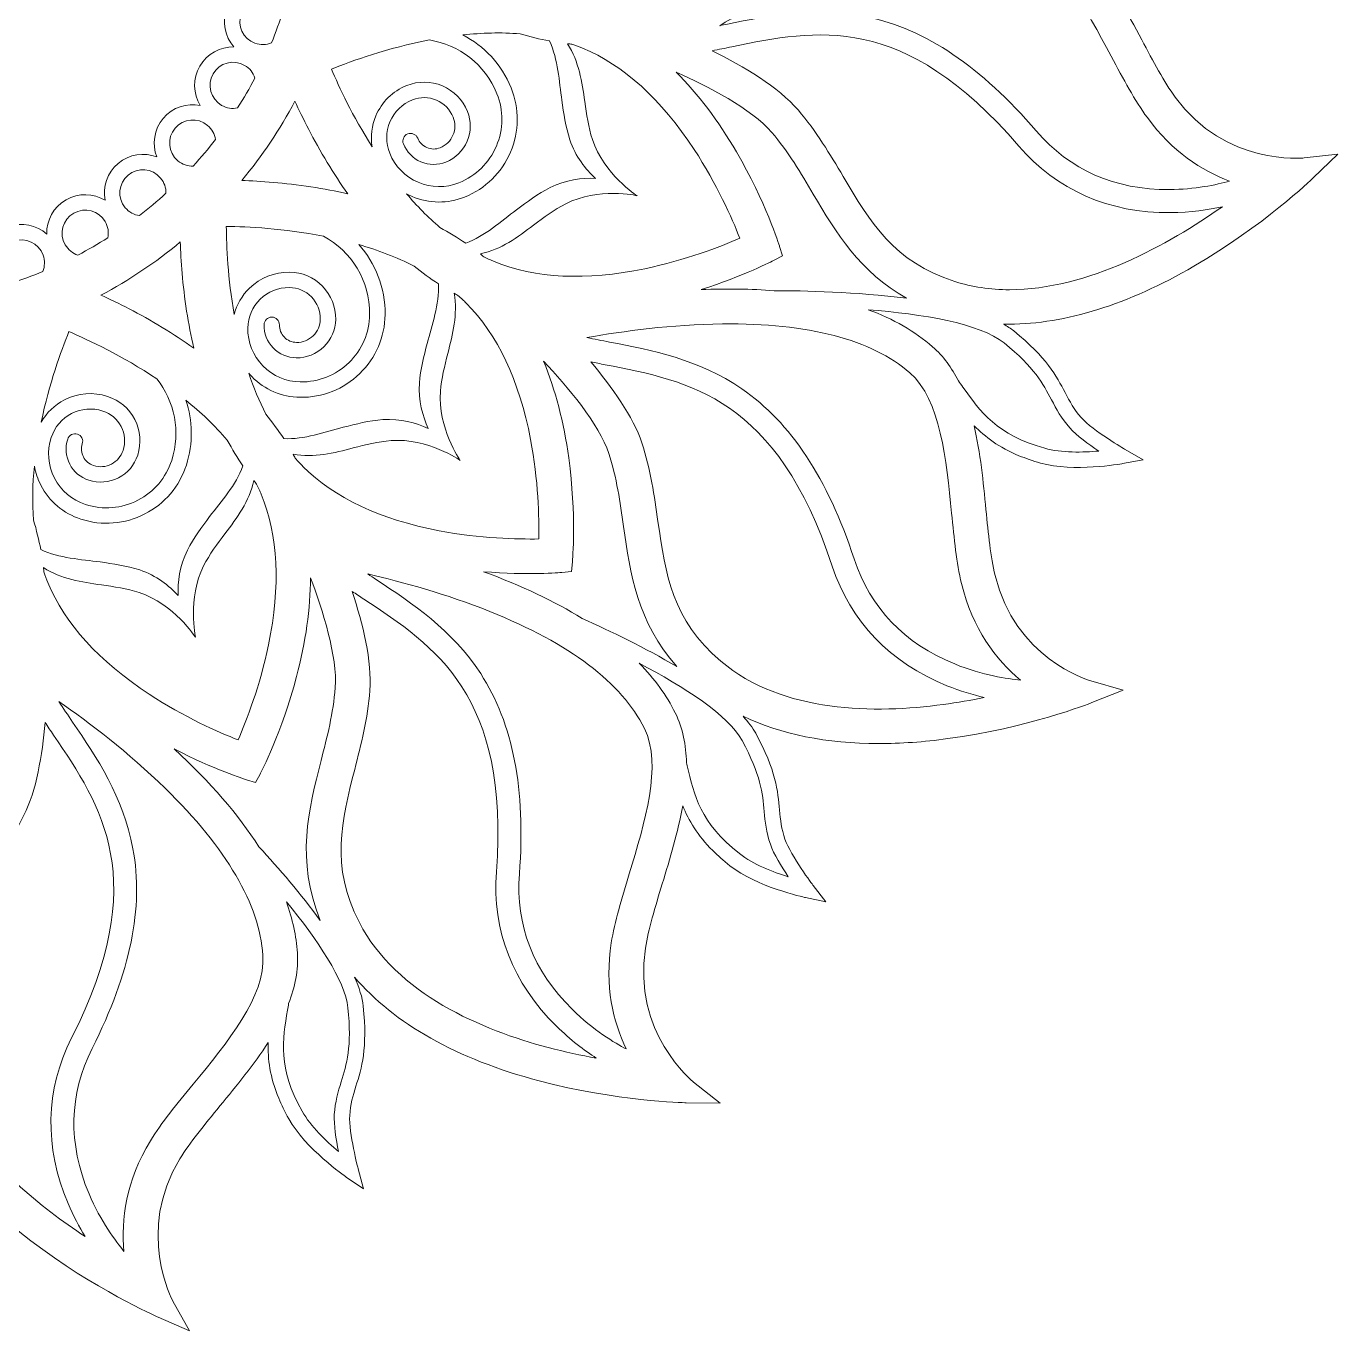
# Model space of a CAD drawing. Header units: millimetres. Extents: x 33 to 1311, y -849 to -20.
# Drawn here: x 678.4 to 848.7, y -401.5 to -231.1 of the extents above; entities that cross this region are included whole.
import ezdxf

# ---------------------------------------------------------------- set-up
doc = ezdxf.new("R2010")
doc.units = ezdxf.units.MM
doc.header["$MEASUREMENT"] = 0
doc.layers.add('Layer 3', color=7, linetype='Continuous')

msp = doc.modelspace()

# ---------------------------------------------------------------- linework, layer by layer
at = {"layer": 'Layer 3', "lineweight": 0}
for points, knots in [([(844.34, -248.26), (844.23, -248.27), (834.12, -249.32), (827.61, -240.36), (826.17, -238.38), (824.76, -235.73), (823.26, -232.92), (821.44, -229.5), (819.49, -225.86), (817.18, -222.79), (819.14, -223.68), (821.43, -224.31), (824.44, -224.31), (825.35, -224.31), (826.33, -224.26), (827.39, -224.13), (831.85, -223.59), (837.04, -220.26), (837.26, -220.12), (837.26, -220.12), (839.52, -218.65), (839.52, -218.65), (839.52, -218.65), (836.85, -218.29), (836.85, -218.29), (836.8, -218.28), (832.07, -217.63), (830.02, -216.64), (828.72, -216.02), (827.85, -215.29), (826.84, -214.45), (824.97, -212.9), (822.86, -211.15), (817.6, -209.6), (817.4, -209.54), (817.19, -209.49), (816.97, -209.44), (823.65, -206.64), (830.16, -201.2), (836.13, -193.37), (842.43, -185.09), (845.9, -177.16), (846.05, -176.83), (846.05, -176.83), (847.81, -172.77), (847.81, -172.77), (847.81, -172.77), (843.95, -174.92), (843.95, -174.92), (843.86, -174.97), (834.92, -179.8), (825.47, -174.02), (823.39, -172.74), (821.06, -170.83), (818.6, -168.81), (815.32, -166.12), (811.81, -163.23), (808.15, -161.24), (810.53, -161.42), (813.14, -161.22), (816.29, -159.91), (817.13, -159.56), (818.02, -159.13), (818.95, -158.61), (822.86, -156.41), (826.38, -151.35), (826.53, -151.13), (826.53, -151.13), (828.06, -148.91), (828.06, -148.91), (828.06, -148.91), (825.45, -149.6), (825.45, -149.6), (825.4, -149.61), (820.78, -150.82), (818.51, -150.69), (817.07, -150.61), (815.99, -150.28), (814.73, -149.89), (812.42, -149.17), (809.81, -148.36), (804.39, -148.93), (809.2, -143.81), (812.93, -136.51), (815.35, -127.34), (818.01, -117.28), (818.19, -108.63), (818.19, -108.26), (818.19, -108.26), (818.27, -103.85), (818.27, -103.85), (818.27, -103.85), (815.52, -107.31), (815.52, -107.31), (815.45, -107.39), (809.04, -115.27), (798.1, -113.55), (795.69, -113.17), (792.81, -112.29), (789.76, -111.36), (785.25, -109.99), (780.38, -108.51), (775.82, -108.25), (778.5, -107.52), (781.25, -106.4), (784.11, -103.53), (784.76, -102.89), (785.41, -102.15), (786.07, -101.31), (788.84, -97.78), (790.16, -91.76), (790.21, -91.5), (790.21, -91.5), (790.78, -88.86), (790.78, -88.86), (790.78, -88.86), (788.63, -90.5), (788.63, -90.5), (788.59, -90.53), (784.78, -93.42), (782.63, -94.17), (781.28, -94.64), (780.15, -94.75), (778.84, -94.87), (776.49, -95.08), (773.84, -95.33), (769.28, -97.75), (771.56, -91.29), (772.12, -83.36), (770.9, -74.3), (769.5, -63.98), (766.35, -55.92), (766.22, -55.58), (766.22, -55.58), (764.61, -51.51), (764.61, -51.51), (764.61, -51.51), (763.38, -55.72), (763.38, -55.72), (763.26, -56.12), (760.39, -65.57), (749.68, -68.15), (747.31, -68.72), (744.31, -69.01), (741.14, -69.32), (735.83, -69.84), (730.03, -70.41), (725.41, -72.44), (728.14, -70.48), (730.9, -68.38), (732.81, -63.76), (733.16, -62.91), (733.48, -61.99), (733.77, -60.96), (734.98, -56.64), (733.89, -50.57), (733.84, -50.31), (733.84, -50.31), (733.35, -47.66), (733.35, -47.66), (733.35, -47.66), (731.99, -49.99), (731.99, -49.99), (731.97, -50.03), (729.56, -54.16), (727.86, -55.67), (726.79, -56.63), (725.78, -57.16), (724.62, -57.77), (722.55, -58.86), (720.22, -60.09), (716.97, -64.01), (716.49, -57.32), (714, -49.98), (709.52, -42.3), (704.29, -33.3), (698.29, -27.06), (698.04, -26.8), (698.04, -26.8), (694.99, -23.66), (694.99, -23.66), (694.99, -23.66), (695.47, -28.01), (695.47, -28.01), (695.52, -28.43), (696.48, -38.26), (687.57, -44.74), (685.59, -46.18), (682.94, -47.59), (680.13, -49.09), (674.71, -51.98), (668.72, -55.18), (665.33, -59.7), (665.68, -59.09), (666.06, -58.48), (666.45, -57.86), (668.29, -54.9), (670.2, -51.86), (670.2, -46.64), (670.2, -45.73), (670.14, -44.75), (670.01, -43.69), (669.47, -39.23), (666.14, -34.04), (666, -33.83), (666, -33.83), (664.53, -31.56), (664.53, -31.56), (664.53, -31.56), (664.17, -34.24), (664.17, -34.24), (664.16, -34.28), (663.51, -39.02), (662.53, -41.07), (661.9, -42.36), (661.18, -43.24), (660.33, -44.25), (658.82, -46.06), (657.12, -48.12), (655.6, -53.1), (652.58, -47.22), (647.52, -41.51), (640.58, -36.22), (632.3, -29.92), (624.37, -26.45), (624.04, -26.3), (624.04, -26.3), (619.98, -24.54), (619.98, -24.54), (619.98, -24.54), (622.13, -28.4), (622.13, -28.4), (622.18, -28.49), (627.01, -37.43), (621.23, -46.88), (619.95, -48.96), (618.04, -51.29), (616.02, -53.75), (611.79, -58.9), (607.08, -64.63), (606.11, -70.61), (606.19, -69.24), (606.4, -67.95), (606.62, -66.59), (607.2, -63.15), (607.79, -59.61), (605.8, -54.79), (605.45, -53.95), (605.02, -53.07), (604.49, -52.14), (602.29, -48.22), (597.23, -44.71), (597.01, -44.56), (597.01, -44.56), (594.79, -43.03), (594.79, -43.03), (594.79, -43.03), (595.48, -45.64), (595.48, -45.64), (595.49, -45.68), (596.7, -50.3), (596.58, -52.58), (596.49, -54.01), (596.16, -55.1), (595.77, -56.35), (595.05, -58.67), (594.23, -61.29), (594.82, -66.74), (594.82, -66.76), (594.82, -66.77), (594.82, -66.79), (589.79, -62.54), (582.96, -59.22), (574.55, -57), (564.49, -54.34), (555.84, -54.16), (555.47, -54.16), (555.47, -54.16), (551.06, -54.09), (551.06, -54.09), (551.06, -54.09), (554.52, -56.83), (554.52, -56.83), (554.6, -56.9), (562.48, -63.31), (560.76, -74.25), (560.38, -76.66), (559.5, -79.54), (558.57, -82.59), (556.69, -88.79), (554.59, -95.67), (555.77, -101.47), (555.31, -100.17), (555.01, -98.89), (554.7, -97.55), (553.91, -94.15), (553.1, -90.66), (549.42, -86.97), (548.77, -86.32), (548.03, -85.67), (547.2, -85.01), (543.66, -82.24), (537.64, -80.93), (537.39, -80.87), (537.39, -80.87), (534.74, -80.31), (534.74, -80.31), (534.74, -80.31), (536.38, -82.46), (536.38, -82.46), (536.41, -82.49), (539.3, -86.3), (540.05, -88.45), (540.52, -89.81), (540.63, -90.94), (540.75, -92.25), (540.97, -94.66), (541.22, -97.39), (543.85, -102.21), (543.96, -102.41), (544.08, -102.62), (544.22, -102.82), (537.9, -100.75), (530.23, -100.27), (521.51, -101.45), (511.19, -102.85), (503.13, -106), (502.79, -106.13), (502.79, -106.13), (498.72, -107.74), (498.72, -107.74), (498.72, -107.74), (502.93, -108.97), (502.93, -108.97), (503.33, -109.09), (512.78, -111.96), (515.36, -122.67), (515.93, -125.04), (516.22, -128.04), (516.53, -131.21), (517.11, -137.13), (517.75, -143.66), (520.41, -148.48), (519.76, -147.69), (519.18, -146.87), (518.57, -146.03), (516.54, -143.19), (514.46, -140.27), (509.64, -138.27), (508.8, -137.92), (507.87, -137.6), (506.84, -137.31), (502.52, -136.1), (496.45, -137.19), (496.19, -137.24), (496.19, -137.24), (493.54, -137.73), (493.54, -137.73), (493.54, -137.73), (495.87, -139.09), (495.87, -139.09), (495.91, -139.11), (500.04, -141.53), (501.55, -143.22), (502.51, -144.29), (503.04, -145.3), (503.65, -146.46), (504.78, -148.61), (506.06, -151.04), (510.33, -154.48), (510.71, -154.79), (511.15, -155.08), (511.63, -155.36), (504.84, -155.75), (497.35, -158.26), (489.51, -162.83), (480.51, -168.06), (474.27, -174.06), (474.01, -174.31), (474.01, -174.31), (470.87, -177.36), (470.87, -177.36), (470.87, -177.36), (475.22, -176.88), (475.22, -176.88), (475.64, -176.83), (485.47, -175.87), (491.95, -184.78), (493.39, -186.76), (494.8, -189.41), (496.3, -192.22), (498.79, -196.89), (501.51, -201.99), (505.11, -205.48), (504.66, -205.21), (504.2, -204.92), (503.75, -204.64), (500.79, -202.79), (497.74, -200.89), (492.53, -200.89), (491.61, -200.89), (490.63, -200.95), (489.57, -201.07), (485.11, -201.61), (479.93, -204.94), (479.71, -205.08), (479.71, -205.08), (477.44, -206.55), (477.44, -206.55), (477.44, -206.55), (480.12, -206.91), (480.12, -206.91), (480.16, -206.92), (484.9, -207.57), (486.95, -208.56), (488.25, -209.18), (489.12, -209.91), (490.13, -210.75), (491.99, -212.3), (494.1, -214.05), (499.36, -215.6), (500.11, -215.82), (500.96, -215.95), (501.89, -216), (495.46, -218.88), (489.2, -224.21), (483.43, -231.77), (477.13, -240.05), (473.66, -247.98), (473.51, -248.31), (473.51, -248.31), (471.75, -252.37), (471.75, -252.37), (471.75, -252.37), (475.62, -250.22), (475.62, -250.22), (475.7, -250.17), (484.64, -245.34), (494.09, -251.12), (496.18, -252.4), (498.5, -254.31), (500.96, -256.33), (504.55, -259.29), (508.44, -262.48), (512.49, -264.46), (512.48, -264.46), (512.48, -264.46), (512.48, -264.46), (509.03, -263.88), (505.49, -263.29), (500.68, -265.29), (499.83, -265.64), (498.95, -266.07), (498.02, -266.59), (494.1, -268.79), (490.59, -273.86), (490.44, -274.07), (490.44, -274.07), (488.91, -276.29), (488.91, -276.29), (488.91, -276.29), (491.52, -275.6), (491.52, -275.6), (491.56, -275.59), (496.19, -274.38), (498.46, -274.51), (499.9, -274.59), (500.98, -274.93), (502.24, -275.32), (504.55, -276.04), (507.17, -276.85), (512.62, -276.27), (513.67, -276.15), (514.83, -275.81), (516.06, -275.3), (510.81, -280.45), (506.77, -288.08), (504.21, -297.8), (501.55, -307.86), (501.37, -316.51), (501.37, -316.88), (501.37, -316.88), (501.3, -321.25), (501.3, -321.25), (501.3, -321.25), (504.04, -317.84), (504.04, -317.84), (504.3, -317.51), (510.58, -309.88), (521.46, -311.59), (523.87, -311.97), (526.75, -312.85), (529.8, -313.78), (533.73, -314.98), (537.94, -316.26), (541.97, -316.73), (539.03, -317.46), (536.01, -318.51), (532.85, -321.67), (532.2, -322.31), (531.55, -323.05), (530.89, -323.89), (528.12, -327.42), (526.81, -333.44), (526.75, -333.7), (526.75, -333.7), (526.19, -336.34), (526.19, -336.34), (526.19, -336.34), (528.34, -334.7), (528.34, -334.7), (528.38, -334.67), (532.18, -331.79), (534.33, -331.03), (535.69, -330.56), (536.82, -330.46), (538.13, -330.34), (540.54, -330.11), (543.28, -329.86), (548.09, -327.24), (549.22, -326.62), (550.38, -325.62), (551.53, -324.36), (548.23, -331.29), (547.24, -340.3), (548.66, -350.84), (550.06, -361.16), (553.21, -369.22), (553.34, -369.56), (553.34, -369.56), (554.95, -373.63), (554.95, -373.63), (554.95, -373.63), (556.18, -369.42), (556.18, -369.42), (556.3, -369.02), (559.17, -359.57), (569.88, -356.99), (572.26, -356.42), (575.25, -356.13), (578.42, -355.82), (582.12, -355.46), (586.05, -355.07), (589.65, -354.19), (587.59, -355.84), (585.62, -357.9), (584.15, -361.44), (583.8, -362.29), (583.48, -363.22), (583.19, -364.24), (581.98, -368.57), (583.08, -374.63), (583.12, -374.89), (583.12, -374.89), (583.61, -377.55), (583.61, -377.55), (583.61, -377.55), (584.97, -375.21), (584.97, -375.21), (585, -375.17), (587.41, -371.05), (589.1, -369.53), (590.18, -368.57), (591.18, -368.04), (592.35, -367.43), (594.49, -366.3), (596.92, -365.03), (600.36, -360.76), (601.26, -359.65), (602, -358.09), (602.62, -356.26), (601.94, -364.18), (604.45, -373.24), (610.04, -382.84), (615.27, -391.84), (621.27, -398.08), (621.52, -398.34), (621.52, -398.34), (624.59, -401.51), (624.59, -401.51), (624.59, -401.51), (624.09, -397.13), (624.09, -397.13), (624.08, -397.02), (623.03, -386.91), (631.99, -380.4), (633.97, -378.96), (636.62, -377.55), (639.43, -376.05), (642.5, -374.41), (645.74, -372.68), (648.59, -370.67), (647.55, -372.78), (646.77, -375.22), (646.77, -378.56), (646.77, -379.47), (646.83, -380.45), (646.96, -381.51), (647.49, -385.97), (650.82, -391.16), (650.97, -391.38), (650.97, -391.38), (652.43, -393.64), (652.43, -393.64), (652.43, -393.64), (652.8, -390.97), (652.8, -390.97), (652.8, -390.92), (653.45, -386.19), (654.44, -384.14), (655.06, -382.84), (655.79, -381.97), (656.63, -380.95), (658.18, -379.09), (659.94, -376.98), (661.48, -371.72), (661.88, -370.39), (661.97, -368.73), (661.86, -366.88), (664.2, -374.56), (670.02, -382.09), (678.98, -388.92), (687.26, -395.22), (695.19, -398.69), (695.52, -398.84), (695.52, -398.84), (699.58, -400.6), (699.58, -400.6), (699.58, -400.6), (697.43, -396.74), (697.43, -396.74), (697.38, -396.65), (692.55, -387.71), (698.33, -378.26), (699.61, -376.18), (701.52, -373.85), (703.54, -371.39), (705.69, -368.78), (707.96, -366.02), (709.8, -363.15), (709.73, -365.3), (710.02, -367.64), (711.17, -370.41), (711.52, -371.25), (711.95, -372.14), (712.47, -373.07), (714.67, -376.98), (719.74, -380.5), (719.95, -380.64), (719.95, -380.64), (722.18, -382.18), (722.18, -382.18), (722.18, -382.18), (721.49, -379.57), (721.49, -379.57), (721.47, -379.52), (720.26, -374.9), (720.39, -372.63), (720.47, -371.19), (720.81, -370.1), (721.2, -368.85), (721.92, -366.53), (722.73, -363.91), (722.15, -358.46), (722.03, -357.31), (721.63, -356.03), (721.02, -354.66), (726.14, -360.7), (734.31, -365.32), (745.01, -368.14), (755.07, -370.8), (763.72, -370.98), (764.09, -370.98), (764.09, -370.98), (768.5, -371.06), (768.5, -371.06), (768.5, -371.06), (765.04, -368.31), (765.04, -368.31), (764.96, -368.24), (757.08, -361.83), (758.8, -350.89), (759.18, -348.48), (760.06, -345.6), (760.99, -342.55), (761.99, -339.27), (763.04, -335.8), (763.64, -332.4), (764.4, -334.3), (765.55, -336.24), (767.55, -338.23), (768.2, -338.88), (768.93, -339.53), (769.77, -340.19), (773.3, -342.96), (779.33, -344.27), (779.58, -344.33), (779.58, -344.33), (782.22, -344.89), (782.22, -344.89), (782.22, -344.89), (780.58, -342.75), (780.58, -342.75), (780.56, -342.71), (777.67, -338.9), (776.92, -336.75), (776.44, -335.39), (776.34, -334.26), (776.22, -332.95), (776, -330.54), (775.75, -327.81), (773.12, -322.99), (772.72, -322.26), (772.16, -321.52), (771.48, -320.78), (776.38, -323.13), (782.31, -324.33), (789.1, -324.33), (791.94, -324.33), (794.93, -324.12), (798.06, -323.69), (808.38, -322.3), (816.44, -319.15), (816.78, -319.01), (816.78, -319.01), (820.85, -317.41), (820.85, -317.41), (820.85, -317.41), (816.64, -316.18), (816.64, -316.18), (816.24, -316.06), (806.78, -313.19), (804.21, -302.48), (803.64, -300.1), (803.34, -297.11), (803.03, -293.93), (802.68, -290.35), (802.31, -286.55), (801.49, -283.04), (802.92, -284.5), (804.72, -285.85), (807.32, -286.93), (808.17, -287.28), (809.1, -287.6), (810.12, -287.89), (814.45, -289.1), (820.52, -288.01), (820.77, -287.96), (820.77, -287.96), (823.43, -287.47), (823.43, -287.47), (823.43, -287.47), (821.09, -286.11), (821.09, -286.11), (821.05, -286.09), (816.93, -283.68), (815.41, -281.98), (814.45, -280.91), (813.92, -279.9), (813.31, -278.74), (812.18, -276.59), (810.91, -274.16), (806.64, -270.72), (806.25, -270.4), (805.8, -270.11), (805.3, -269.83), (805.55, -269.83), (805.8, -269.84), (806.05, -269.84), (813.33, -269.84), (821.48, -267.3), (830.05, -262.31), (839.05, -257.08), (845.29, -251.08), (845.55, -250.83), (845.55, -250.83), (848.72, -247.76), (848.72, -247.76), (848.72, -247.76), (844.34, -248.26), (844.34, -248.26)], [0, 0, 0, 0, 1, 1, 1, 2, 2, 2, 3, 3, 3, 4, 4, 4, 5, 5, 5, 6, 6, 6, 7, 7, 7, 8, 8, 8, 9, 9, 9, 10, 10, 10, 11, 11, 11, 12, 12, 12, 13, 13, 13, 14, 14, 14, 15, 15, 15, 16, 16, 16, 17, 17, 17, 18, 18, 18, 19, 19, 19, 20, 20, 20, 21, 21, 21, 22, 22, 22, 23, 23, 23, 24, 24, 24, 25, 25, 25, 26, 26, 26, 27, 27, 27, 28, 28, 28, 29, 29, 29, 30, 30, 30, 31, 31, 31, 32, 32, 32, 33, 33, 33, 34, 34, 34, 35, 35, 35, 36, 36, 36, 37, 37, 37, 38, 38, 38, 39, 39, 39, 40, 40, 40, 41, 41, 41, 42, 42, 42, 43, 43, 43, 44, 44, 44, 45, 45, 45, 46, 46, 46, 47, 47, 47, 48, 48, 48, 49, 49, 49, 50, 50, 50, 51, 51, 51, 52, 52, 52, 53, 53, 53, 54, 54, 54, 55, 55, 55, 56, 56, 56, 57, 57, 57, 58, 58, 58, 59, 59, 59, 60, 60, 60, 61, 61, 61, 62, 62, 62, 63, 63, 63, 64, 64, 64, 65, 65, 65, 66, 66, 66, 67, 67, 67, 68, 68, 68, 69, 69, 69, 70, 70, 70, 71, 71, 71, 72, 72, 72, 73, 73, 73, 74, 74, 74, 75, 75, 75, 76, 76, 76, 77, 77, 77, 78, 78, 78, 79, 79, 79, 80, 80, 80, 81, 81, 81, 82, 82, 82, 83, 83, 83, 84, 84, 84, 85, 85, 85, 86, 86, 86, 87, 87, 87, 88, 88, 88, 89, 89, 89, 90, 90, 90, 91, 91, 91, 92, 92, 92, 93, 93, 93, 94, 94, 94, 95, 95, 95, 96, 96, 96, 97, 97, 97, 98, 98, 98, 99, 99, 99, 100, 100, 100, 101, 101, 101, 102, 102, 102, 103, 103, 103, 104, 104, 104, 105, 105, 105, 106, 106, 106, 107, 107, 107, 108, 108, 108, 109, 109, 109, 110, 110, 110, 111, 111, 111, 112, 112, 112, 113, 113, 113, 114, 114, 114, 115, 115, 115, 116, 116, 116, 117, 117, 117, 118, 118, 118, 119, 119, 119, 120, 120, 120, 121, 121, 121, 122, 122, 122, 123, 123, 123, 124, 124, 124, 125, 125, 125, 126, 126, 126, 127, 127, 127, 128, 128, 128, 129, 129, 129, 130, 130, 130, 131, 131, 131, 132, 132, 132, 133, 133, 133, 134, 134, 134, 135, 135, 135, 136, 136, 136, 137, 137, 137, 138, 138, 138, 139, 139, 139, 140, 140, 140, 141, 141, 141, 142, 142, 142, 143, 143, 143, 144, 144, 144, 145, 145, 145, 146, 146, 146, 147, 147, 147, 148, 148, 148, 149, 149, 149, 150, 150, 150, 151, 151, 151, 152, 152, 152, 153, 153, 153, 154, 154, 154, 155, 155, 155, 156, 156, 156, 157, 157, 157, 158, 158, 158, 159, 159, 159, 160, 160, 160, 161, 161, 161, 162, 162, 162, 163, 163, 163, 164, 164, 164, 165, 165, 165, 166, 166, 166, 167, 167, 167, 168, 168, 168, 169, 169, 169, 170, 170, 170, 171, 171, 171, 172, 172, 172, 173, 173, 173, 174, 174, 174, 175, 175, 175, 176, 176, 176, 177, 177, 177, 178, 178, 178, 179, 179, 179, 180, 180, 180, 181, 181, 181, 182, 182, 182, 183, 183, 183, 184, 184, 184, 185, 185, 185, 186, 186, 186, 187, 187, 187, 188, 188, 188, 189, 189, 189, 190, 190, 190, 191, 191, 191, 192, 192, 192, 193, 193, 193, 194, 194, 194, 195, 195, 195, 196, 196, 196, 197, 197, 197, 198, 198, 198, 199, 199, 199, 200, 200, 200, 201, 201, 201, 202, 202, 202, 203, 203, 203, 204, 204, 204, 205, 205, 205, 206, 206, 206, 207, 207, 207, 208, 208, 208, 209, 209, 209, 210, 210, 210, 211, 211, 211, 212, 212, 212, 213, 213, 213, 214, 214, 214, 215, 215, 215, 216, 216, 216, 217, 217, 217, 218, 218, 218, 219, 219, 219, 220, 220, 220, 221, 221, 221, 222, 222, 222, 223, 223, 223, 224, 224, 224, 225, 225, 225, 226, 226, 226, 227, 227, 227, 228, 228, 228, 229, 229, 229, 230, 230, 230, 231, 231, 231, 232, 232, 232, 233, 233, 233, 234, 234, 234, 235, 235, 235, 236, 236, 236, 237, 237, 237, 238, 238, 238, 239, 239, 239, 240, 240, 240, 241, 241, 241, 242, 242, 242, 243, 243, 243, 244, 244, 244, 245, 245, 245, 246, 246, 246, 247, 247, 247, 248, 248, 248, 249, 249, 249, 250, 250, 250, 251, 251, 251, 252, 252, 252, 253, 253, 253, 254, 254, 254, 255, 255, 255, 256, 256, 256, 257, 257, 257, 258, 258, 258, 259, 259, 259, 260, 260, 260, 260]), ([(672.81, -261.14), (671.7, -259.76), (669.9, -259.02), (668.04, -259.34), (666.18, -259.67), (664.75, -260.99), (664.18, -262.66), (663.32, -261.11), (661.68, -260.07), (659.8, -260.07), (657.91, -260.07), (656.27, -261.11), (655.41, -262.66), (654.84, -260.99), (653.41, -259.67), (651.55, -259.34), (649.69, -259.02), (647.89, -259.76), (646.79, -261.14), (646.51, -259.4), (645.33, -257.85), (643.56, -257.2), (641.79, -256.56), (639.88, -256.98), (638.55, -258.14), (638.59, -256.38), (637.69, -254.65), (636.06, -253.7), (634.42, -252.76), (632.47, -252.85), (630.96, -253.76), (631.31, -252.03), (630.72, -250.17), (629.28, -248.96), (627.83, -247.75), (625.9, -247.49), (624.25, -248.13), (624.89, -246.48), (624.64, -244.55), (623.42, -243.11), (622.21, -241.66), (620.35, -241.08), (618.62, -241.42), (619.53, -239.91), (619.62, -237.96), (618.68, -236.33), (617.73, -234.69), (616, -233.79), (614.24, -233.83), (615.4, -232.5), (615.82, -230.6), (615.18, -228.82), (614.53, -227.05), (612.99, -225.87), (611.24, -225.6), (612.62, -224.49), (613.36, -222.69), (613.04, -220.83), (612.71, -218.97), (611.39, -217.54), (609.72, -216.97), (611.27, -216.11), (612.32, -214.47), (612.32, -212.59), (612.32, -210.7), (611.27, -209.06), (609.72, -208.2), (611.39, -207.63), (612.71, -206.2), (613.04, -204.34), (613.36, -202.48), (612.62, -200.68), (611.24, -199.58), (612.99, -199.3), (614.53, -198.12), (615.18, -196.35), (615.82, -194.57), (615.4, -192.67), (614.24, -191.34), (616, -191.38), (617.73, -190.48), (618.68, -188.85), (619.62, -187.21), (619.53, -185.26), (618.62, -183.75), (620.35, -184.09), (622.21, -183.51), (623.42, -182.07), (624.64, -180.62), (624.89, -178.69), (624.25, -177.04), (625.9, -177.68), (627.83, -177.43), (629.28, -176.21), (630.72, -175), (631.31, -173.14), (630.96, -171.41), (632.47, -172.32), (634.42, -172.41), (636.06, -171.47), (637.69, -170.52), (638.59, -168.79), (638.55, -167.03), (639.88, -168.19), (641.79, -168.61), (643.56, -167.97), (645.33, -167.32), (646.51, -165.78), (646.79, -164.03), (647.89, -165.41), (649.69, -166.15), (651.55, -165.83), (653.41, -165.5), (654.84, -164.18), (655.41, -162.51), (656.27, -164.06), (657.91, -165.11), (659.8, -165.11), (661.68, -165.11), (663.32, -164.06), (664.18, -162.51), (664.75, -164.18), (666.18, -165.5), (668.04, -165.83), (669.9, -166.15), (671.7, -165.41), (672.81, -164.03), (673.08, -165.78), (674.26, -167.32), (676.03, -167.97), (677.81, -168.61), (679.71, -168.19), (681.04, -167.03), (681, -168.79), (681.9, -170.52), (683.54, -171.47), (685.17, -172.41), (687.12, -172.32), (688.63, -171.41), (688.29, -173.14), (688.87, -175), (690.32, -176.21), (691.76, -177.43), (693.69, -177.68), (695.34, -177.04), (694.7, -178.69), (694.96, -180.62), (696.17, -182.07), (697.38, -183.51), (699.24, -184.09), (700.97, -183.75), (700.06, -185.26), (699.97, -187.21), (700.91, -188.85), (701.86, -190.48), (703.59, -191.38), (705.35, -191.34), (704.19, -192.67), (703.77, -194.57), (704.41, -196.35), (705.06, -198.12), (706.61, -199.3), (708.35, -199.58), (706.98, -200.68), (706.23, -202.48), (706.55, -204.34), (706.88, -206.2), (708.2, -207.63), (709.87, -208.2), (708.33, -209.06), (707.28, -210.7), (707.28, -212.59), (707.28, -214.47), (708.33, -216.11), (709.87, -216.97), (708.2, -217.54), (706.88, -218.97), (706.55, -220.83), (706.23, -222.69), (706.98, -224.49), (708.35, -225.6), (706.61, -225.87), (705.06, -227.05), (704.41, -228.82), (703.77, -230.6), (704.19, -232.5), (705.35, -233.83), (703.59, -233.79), (701.86, -234.69), (700.91, -236.33), (699.97, -237.96), (700.06, -239.91), (700.97, -241.42), (699.24, -241.08), (697.38, -241.66), (696.17, -243.11), (694.96, -244.55), (694.7, -246.48), (695.34, -248.13), (693.69, -247.49), (691.76, -247.75), (690.32, -248.96), (688.87, -250.17), (688.29, -252.03), (688.63, -253.76), (687.12, -252.85), (685.17, -252.76), (683.54, -253.7), (681.9, -254.65), (681, -256.38), (681.04, -258.14), (679.71, -256.98), (677.81, -256.56), (676.03, -257.2), (674.26, -257.85), (673.08, -259.4), (672.81, -261.14)], [0, 0, 0, 0, 1, 1, 1, 2, 2, 2, 3, 3, 3, 4, 4, 4, 5, 5, 5, 6, 6, 6, 7, 7, 7, 8, 8, 8, 9, 9, 9, 10, 10, 10, 11, 11, 11, 12, 12, 12, 13, 13, 13, 14, 14, 14, 15, 15, 15, 16, 16, 16, 17, 17, 17, 18, 18, 18, 19, 19, 19, 20, 20, 20, 21, 21, 21, 22, 22, 22, 23, 23, 23, 24, 24, 24, 25, 25, 25, 26, 26, 26, 27, 27, 27, 28, 28, 28, 29, 29, 29, 30, 30, 30, 31, 31, 31, 32, 32, 32, 33, 33, 33, 34, 34, 34, 35, 35, 35, 36, 36, 36, 37, 37, 37, 38, 38, 38, 39, 39, 39, 40, 40, 40, 41, 41, 41, 42, 42, 42, 43, 43, 43, 44, 44, 44, 45, 45, 45, 46, 46, 46, 47, 47, 47, 48, 48, 48, 49, 49, 49, 50, 50, 50, 51, 51, 51, 52, 52, 52, 53, 53, 53, 54, 54, 54, 55, 55, 55, 56, 56, 56, 57, 57, 57, 58, 58, 58, 59, 59, 59, 60, 60, 60, 61, 61, 61, 62, 62, 62, 63, 63, 63, 64, 64, 64, 65, 65, 65, 66, 66, 66, 67, 67, 67, 68, 68, 68, 69, 69, 69, 70, 70, 70, 71, 71, 71, 72, 72, 72, 72]), ([(826.86, -252.36), (819.76, -252.4), (813.94, -249.84), (809.57, -244.75), (802.38, -236.39), (795.21, -231.54), (787.63, -229.93), (780.96, -228.5), (774.84, -229.76), (769.44, -230.88), (769.1, -230.94), (768.78, -231.01), (768.45, -231.08), (772.26, -228.72), (777.13, -225.99), (782.4, -223.74), (792.68, -219.35), (801.07, -218.19), (807.33, -220.3), (812.34, -222), (816.04, -228.93), (819.3, -235.05), (820.88, -238), (822.36, -240.79), (823.99, -243.02), (827.2, -247.44), (831.07, -249.91), (834.68, -251.27), (832.96, -251.74), (830.14, -252.34), (826.86, -252.36)], [0, 0, 0, 0, 1, 1, 1, 2, 2, 2, 3, 3, 3, 4, 4, 4, 5, 5, 5, 6, 6, 6, 7, 7, 7, 8, 8, 8, 9, 9, 9, 10, 10, 10, 10]), ([(708.08, -233.35), (706.53, -232.79), (705.73, -231.06), (706.29, -229.51), (706.86, -227.95), (708.58, -227.15), (710.14, -227.72), (710.86, -227.98), (711.41, -228.49), (711.75, -229.12), (711.3, -230.54), (710.78, -231.95), (710.22, -233.32), (709.56, -233.58), (708.8, -233.62), (708.08, -233.35)], [0, 0, 0, 0, 1, 1, 1, 2, 2, 2, 3, 3, 3, 4, 4, 4, 5, 5, 5, 5]), ([(806.1, -265.37), (806.1, -265.37), (806.1, -265.37), (806.1, -265.37), (803.59, -265.37), (801.19, -265.01), (798.97, -264.3), (791.06, -261.76), (788.01, -256.61), (784.48, -250.66), (782.78, -247.79), (781.02, -244.82), (778.63, -242.02), (776.1, -239.06), (771.52, -236.35), (767.47, -234.33), (768.31, -234.17), (769.16, -234), (770.04, -233.81), (780.97, -231.56), (792.27, -229.23), (807.29, -246.71), (812.22, -252.44), (819.03, -255.43), (826.99, -255.36), (829.61, -255.33), (831.93, -254.98), (833.74, -254.59), (826.73, -259.51), (816.26, -265.37), (806.1, -265.37)], [0, 0, 0, 0, 1, 1, 1, 2, 2, 2, 3, 3, 3, 4, 4, 4, 5, 5, 5, 6, 6, 6, 7, 7, 7, 8, 8, 8, 9, 9, 9, 10, 10, 10, 10]), ([(727.36, -246.43), (727.79, -247.49), (728.59, -248.31), (729.63, -248.75), (730.68, -249.2), (731.83, -249.21), (732.88, -248.79), (734.13, -248.28), (735.11, -247.32), (735.64, -246.08), (736.17, -244.84), (736.19, -243.47), (735.68, -242.22), (735.08, -240.71), (733.92, -239.54), (732.43, -238.9), (730.94, -238.26), (729.3, -238.25), (727.79, -238.85), (725.98, -239.58), (724.55, -240.98), (723.78, -242.78), (723.24, -244.06), (723.08, -245.45), (723.29, -246.79), (720.76, -242.8), (719, -239.03), (718.02, -236.72), (720.66, -235.65), (725.33, -233.96), (730.74, -232.93), (734.55, -233.54), (737.97, -236.07), (739.51, -239.91), (740.4, -242.11), (740.37, -244.53), (739.44, -246.72), (738.51, -248.9), (736.78, -250.59), (734.58, -251.48), (732.86, -252.17), (730.98, -252.15), (729.28, -251.42), (727.59, -250.7), (726.27, -249.36), (725.58, -247.64), (725.05, -246.32), (725.07, -244.87), (725.62, -243.56), (726.18, -242.25), (727.22, -241.24), (728.54, -240.71), (729.55, -240.3), (730.65, -240.31), (731.65, -240.74), (732.65, -241.17), (733.42, -241.95), (733.83, -242.96), (734.13, -243.72), (734.12, -244.55), (733.8, -245.3), (733.48, -246.05), (732.89, -246.63), (732.13, -246.93), (731.58, -247.16), (730.97, -247.15), (730.42, -246.91), (729.87, -246.68), (729.44, -246.24), (729.22, -245.69), (729.01, -245.18), (728.43, -244.93), (727.92, -245.13), (727.4, -245.34), (727.16, -245.92), (727.36, -246.43)], [0, 0, 0, 0, 1, 1, 1, 2, 2, 2, 3, 3, 3, 4, 4, 4, 5, 5, 5, 6, 6, 6, 7, 7, 7, 8, 8, 8, 9, 9, 9, 10, 10, 10, 11, 11, 11, 12, 12, 12, 13, 13, 13, 14, 14, 14, 15, 15, 15, 16, 16, 16, 17, 17, 17, 18, 18, 18, 19, 19, 19, 20, 20, 20, 21, 21, 21, 22, 22, 22, 23, 23, 23, 24, 24, 24, 25, 25, 25, 25]), ([(735.46, -259.32), (734.4, -258.6), (733.28, -257.92), (732.11, -257.29), (730.54, -255.95), (729.09, -254.46), (727.76, -252.9), (728, -253.03), (728.25, -253.15), (728.5, -253.26), (730.69, -254.2), (733.11, -254.22), (735.32, -253.33), (738.02, -252.25), (740.14, -250.18), (741.28, -247.5), (742.42, -244.82), (742.45, -241.86), (741.36, -239.16), (740.12, -236.07), (737.84, -233.69), (735.08, -232.28), (737.53, -232.01), (740.04, -231.93), (742.53, -232.13), (743.81, -232.52), (745.08, -232.83), (746.34, -233.06), (747.46, -235.49), (747.59, -238.28), (747.94, -240.77), (748.18, -242.45), (748.42, -244.18), (748.99, -245.9), (749.71, -248.08), (751.02, -249.73), (752.31, -250.91), (750.56, -250.83), (748.47, -251.07), (746.42, -252.11), (744.8, -252.92), (743.4, -253.98), (742.05, -254.99), (740.04, -256.51), (737.97, -258.4), (735.46, -259.32)], [0, 0, 0, 0, 1, 1, 1, 2, 2, 2, 3, 3, 3, 4, 4, 4, 5, 5, 5, 6, 6, 6, 7, 7, 7, 8, 8, 8, 9, 9, 9, 10, 10, 10, 11, 11, 11, 12, 12, 12, 13, 13, 13, 14, 14, 14, 15, 15, 15, 15]), ([(739.14, -261.7), (738.74, -261.53), (738.31, -261.34), (737.81, -261.09), (737.66, -260.97), (737.51, -260.85), (737.36, -260.72), (740.08, -260.14), (742.2, -258.55), (744.27, -256.98), (745.59, -255.99), (746.94, -254.97), (748.45, -254.21), (752.7, -252.07), (757.68, -253.14), (757.73, -253.16), (757.68, -253.14), (753.4, -250.37), (751.91, -245.85), (751.39, -244.25), (751.15, -242.57), (750.92, -240.94), (750.56, -238.37), (750.18, -235.75), (748.68, -233.41), (748.87, -233.44), (749.06, -233.46), (749.25, -233.47), (749.78, -233.65), (750.22, -233.82), (750.62, -233.98), (755.96, -236.19), (760.84, -240.62), (765.13, -247.15), (768.08, -251.65), (770.05, -256.12), (771.06, -258.68), (768.53, -259.78), (763.98, -261.55), (758.71, -262.64), (751.06, -264.23), (744.47, -263.91), (739.14, -261.7)], [0, 0, 0, 0, 1, 1, 1, 2, 2, 2, 3, 3, 3, 4, 4, 4, 5, 5, 5, 6, 6, 6, 7, 7, 7, 8, 8, 8, 9, 9, 9, 10, 10, 10, 11, 11, 11, 12, 12, 12, 13, 13, 13, 14, 14, 14, 14]), ([(702.65, -237.33), (703.47, -235.89), (705.31, -235.4), (706.74, -236.23), (707.4, -236.61), (707.86, -237.2), (708.08, -237.87), (707.39, -239.2), (706.64, -240.5), (705.83, -241.76), (705.14, -241.9), (704.4, -241.8), (703.74, -241.42), (702.31, -240.6), (701.82, -238.76), (702.65, -237.33)], [0, 0, 0, 0, 1, 1, 1, 2, 2, 2, 3, 3, 3, 4, 4, 4, 5, 5, 5, 5]), ([(775.5, -265.5), (772.56, -265.27), (769.4, -265.22), (766.03, -265.36), (771.57, -263.6), (775.32, -261.64), (775.5, -261.54), (775.5, -261.54), (776.6, -260.96), (776.6, -260.96), (776.6, -260.96), (776.23, -259.77), (776.23, -259.77), (776.16, -259.54), (774.41, -253.95), (770.62, -247.46), (768.26, -243.42), (765.63, -239.95), (762.8, -237.09), (766.84, -238.92), (772.59, -241.88), (775.2, -244.93), (777.34, -247.43), (778.99, -250.23), (780.6, -252.94), (783.56, -257.94), (786.61, -263.08), (792.72, -266.48), (786.22, -265.64), (779.33, -265.5), (775.5, -265.5)], [0, 0, 0, 0, 1, 1, 1, 2, 2, 2, 3, 3, 3, 4, 4, 4, 5, 5, 5, 6, 6, 6, 7, 7, 7, 8, 8, 8, 9, 9, 9, 10, 10, 10, 10]), ([(715.36, -252.01), (711.91, -251.48), (708.78, -251.26), (706.37, -251.19), (709.03, -247.99), (711.34, -244.54), (713.28, -240.88), (714.27, -243.07), (715.67, -245.87), (717.47, -248.85), (718.33, -250.27), (719.23, -251.63), (720.16, -252.93), (718.6, -252.57), (717, -252.26), (715.36, -252.01)], [0, 0, 0, 0, 1, 1, 1, 2, 2, 2, 3, 3, 3, 4, 4, 4, 5, 5, 5, 5]), ([(700.05, -249.31), (699.35, -249.33), (698.65, -249.1), (698.07, -248.62), (696.8, -247.55), (696.64, -245.66), (697.7, -244.39), (698.76, -243.12), (700.66, -242.96), (701.93, -244.02), (702.5, -244.51), (702.85, -245.16), (702.96, -245.86), (702.04, -247.05), (701.07, -248.2), (700.05, -249.31)], [0, 0, 0, 0, 1, 1, 1, 2, 2, 2, 3, 3, 3, 4, 4, 4, 5, 5, 5, 5]), ([(691.6, -250.49), (692.87, -249.43), (694.76, -249.59), (695.83, -250.86), (696.31, -251.44), (696.54, -252.14), (696.52, -252.84), (695.41, -253.86), (694.26, -254.83), (693.07, -255.75), (692.37, -255.64), (691.72, -255.29), (691.23, -254.72), (690.17, -253.45), (690.33, -251.55), (691.6, -250.49)], [0, 0, 0, 0, 1, 1, 1, 2, 2, 2, 3, 3, 3, 4, 4, 4, 5, 5, 5, 5]), ([(688.97, -258.62), (687.71, -259.43), (686.41, -260.18), (685.08, -260.87), (684.41, -260.65), (683.82, -260.19), (683.44, -259.53), (682.61, -258.1), (683.1, -256.26), (684.54, -255.44), (685.97, -254.61), (687.81, -255.1), (688.63, -256.53), (689.01, -257.19), (689.11, -257.93), (688.97, -258.62)], [0, 0, 0, 0, 1, 1, 1, 2, 2, 2, 3, 3, 3, 4, 4, 4, 5, 5, 5, 5]), ([(707.15, -270.35), (707.17, -268.92), (707.75, -267.59), (708.76, -266.6), (709.78, -265.6), (711.13, -265.07), (712.55, -265.09), (713.64, -265.1), (714.66, -265.54), (715.41, -266.31), (716.17, -267.09), (716.58, -268.12), (716.57, -269.2), (716.55, -270.02), (716.23, -270.78), (715.64, -271.35), (715.06, -271.92), (714.29, -272.23), (713.47, -272.22), (712.87, -272.21), (712.31, -271.97), (711.9, -271.54), (711.48, -271.11), (711.25, -270.54), (711.26, -269.94), (711.27, -269.39), (710.83, -268.94), (710.27, -268.93), (709.72, -268.92), (709.27, -269.37), (709.26, -269.92), (709.25, -271.05), (709.67, -272.12), (710.46, -272.93), (711.25, -273.75), (712.31, -274.2), (713.45, -274.22), (714.8, -274.23), (716.07, -273.73), (717.04, -272.78), (718, -271.84), (718.55, -270.58), (718.57, -269.23), (718.59, -267.61), (717.98, -266.08), (716.85, -264.92), (715.72, -263.76), (714.2, -263.11), (712.58, -263.09), (710.62, -263.06), (708.77, -263.8), (707.37, -265.16), (706.39, -266.12), (705.72, -267.3), (705.39, -268.59), (704.56, -263.9), (704.38, -259.69), (704.36, -257.16), (707.1, -257.18), (711.81, -257.4), (716.98, -258.41), (720.6, -260.36), (723.04, -264.2), (722.98, -268.58), (722.95, -270.95), (722, -273.17), (720.3, -274.83), (718.59, -276.49), (716.35, -277.38), (713.97, -277.35), (712.13, -277.33), (710.4, -276.58), (709.11, -275.26), (707.82, -273.94), (707.13, -272.19), (707.15, -270.35)], [0, 0, 0, 0, 1, 1, 1, 2, 2, 2, 3, 3, 3, 4, 4, 4, 5, 5, 5, 6, 6, 6, 7, 7, 7, 8, 8, 8, 9, 9, 9, 10, 10, 10, 11, 11, 11, 12, 12, 12, 13, 13, 13, 14, 14, 14, 15, 15, 15, 16, 16, 16, 17, 17, 17, 18, 18, 18, 19, 19, 19, 20, 20, 20, 21, 21, 21, 22, 22, 22, 23, 23, 23, 24, 24, 24, 25, 25, 25, 25]), ([(676.33, -264.54), (675.7, -264.2), (675.19, -263.65), (674.93, -262.93), (674.36, -261.37), (675.16, -259.65), (676.72, -259.08), (678.27, -258.52), (680, -259.32), (680.56, -260.87), (680.83, -261.59), (680.79, -262.35), (680.53, -263.01), (679.16, -263.57), (677.76, -264.09), (676.33, -264.54)], [0, 0, 0, 0, 1, 1, 1, 2, 2, 2, 3, 3, 3, 4, 4, 4, 5, 5, 5, 5]), ([(696.04, -270.27), (693.07, -268.46), (690.26, -267.07), (688.08, -266.08), (691.74, -264.14), (695.19, -261.83), (698.39, -259.17), (698.46, -261.58), (698.68, -264.71), (699.21, -268.16), (699.46, -269.8), (699.77, -271.4), (700.13, -272.96), (698.83, -272.03), (697.46, -271.13), (696.04, -270.27)], [0, 0, 0, 0, 1, 1, 1, 2, 2, 2, 3, 3, 3, 4, 4, 4, 5, 5, 5, 5]), ([(711.82, -284.72), (711.12, -283.64), (710.35, -282.59), (709.5, -281.55), (708.62, -279.84), (707.89, -278.04), (707.29, -276.22), (707.41, -276.37), (707.54, -276.52), (707.68, -276.66), (709.34, -278.36), (711.57, -279.32), (713.95, -279.35), (716.86, -279.39), (719.61, -278.29), (721.69, -276.26), (723.78, -274.24), (724.95, -271.51), (724.98, -268.61), (725.03, -265.12), (723.73, -261.92), (721.57, -259.51), (724.01, -260.22), (726.46, -261.13), (728.76, -262.3), (729.79, -263.15), (730.85, -263.92), (731.92, -264.62), (732.03, -267.3), (731.08, -269.92), (730.45, -272.36), (730.02, -274), (729.59, -275.69), (729.45, -277.5), (729.28, -279.79), (729.86, -281.81), (730.6, -283.4), (729.01, -282.66), (726.99, -282.08), (724.7, -282.25), (722.9, -282.38), (721.2, -282.82), (719.56, -283.24), (717.12, -283.87), (714.49, -284.83), (711.82, -284.72)], [0, 0, 0, 0, 1, 1, 1, 2, 2, 2, 3, 3, 3, 4, 4, 4, 5, 5, 5, 6, 6, 6, 7, 7, 7, 8, 8, 8, 9, 9, 9, 10, 10, 10, 11, 11, 11, 12, 12, 12, 13, 13, 13, 14, 14, 14, 15, 15, 15, 15]), ([(720.86, -285.93), (722.45, -285.52), (724.09, -285.1), (725.77, -284.97), (730.52, -284.62), (734.71, -287.51), (734.75, -287.55), (734.71, -287.51), (731.82, -283.31), (732.17, -278.57), (732.3, -276.89), (732.72, -275.24), (733.13, -273.65), (733.78, -271.14), (734.44, -268.57), (733.95, -265.84), (734.12, -265.93), (734.28, -266.03), (734.45, -266.11), (734.87, -266.48), (735.21, -266.8), (735.52, -267.11), (739.61, -271.19), (742.42, -277.15), (743.88, -284.83), (744.89, -290.11), (745, -295), (744.95, -297.75), (742.2, -297.79), (737.32, -297.69), (732.03, -296.68), (724.35, -295.22), (718.39, -292.41), (714.31, -288.32), (714.31, -288.32), (714.31, -288.32), (714.31, -288.32), (714, -288.02), (713.68, -287.67), (713.31, -287.25), (713.22, -287.08), (713.13, -286.91), (713.04, -286.74), (715.77, -287.24), (718.34, -286.58), (720.86, -285.93)], [0, 0, 0, 0, 1, 1, 1, 2, 2, 2, 3, 3, 3, 4, 4, 4, 5, 5, 5, 6, 6, 6, 7, 7, 7, 8, 8, 8, 9, 9, 9, 10, 10, 10, 11, 11, 11, 12, 12, 12, 13, 13, 13, 14, 14, 14, 15, 15, 15, 15]), ([(811.54, -279.67), (812.19, -280.9), (812.8, -282.06), (813.92, -283.31), (814.81, -284.31), (816.36, -285.45), (817.69, -286.33), (815.65, -286.51), (812.85, -286.58), (810.66, -285.96), (804.46, -284.23), (802.3, -281.21), (800.02, -278.01), (799.83, -277.75), (799.65, -277.49), (799.45, -277.22), (798.59, -275.52), (797.5, -274.01), (796.1, -272.78), (793.81, -270.78), (791, -269.17), (787.71, -267.97), (794.73, -268.53), (802.22, -269.73), (805.38, -272.28), (809.33, -275.46), (810.45, -277.6), (811.54, -279.67)], [0, 0, 0, 0, 1, 1, 1, 2, 2, 2, 3, 3, 3, 4, 4, 4, 5, 5, 5, 6, 6, 6, 7, 7, 7, 8, 8, 8, 9, 9, 9, 9]), ([(685.02, -284.13), (684.49, -283.97), (683.93, -284.25), (683.76, -284.78), (683.41, -285.86), (683.51, -287.01), (684.02, -288.02), (684.54, -289.02), (685.42, -289.77), (686.5, -290.12), (687.78, -290.53), (689.15, -290.42), (690.35, -289.81), (691.55, -289.19), (692.44, -288.15), (692.85, -286.86), (693.35, -285.32), (693.22, -283.68), (692.48, -282.23), (691.74, -280.79), (690.49, -279.72), (688.94, -279.23), (687.08, -278.63), (685.09, -278.79), (683.35, -279.68), (682.06, -280.34), (681.01, -281.35), (680.31, -282.59), (681.35, -277.59), (682.91, -273.3), (683.91, -270.82), (686.48, -271.91), (690.87, -273.96), (695.34, -276.96), (697.63, -279.84), (698.48, -283.78), (697.27, -287.54), (696.54, -289.8), (694.98, -291.64), (692.86, -292.72), (690.75, -293.8), (688.34, -294), (686.08, -293.27), (684.32, -292.7), (682.89, -291.49), (682.05, -289.84), (681.2, -288.2), (681.05, -286.33), (681.62, -284.57), (682.06, -283.21), (683, -282.11), (684.26, -281.46), (685.53, -280.81), (686.97, -280.69), (688.33, -281.13), (689.36, -281.46), (690.21, -282.18), (690.7, -283.15), (691.2, -284.11), (691.28, -285.21), (690.95, -286.25), (690.7, -287.02), (690.16, -287.65), (689.44, -288.03), (688.71, -288.4), (687.89, -288.47), (687.11, -288.21), (686.54, -288.03), (686.08, -287.64), (685.8, -287.1), (685.53, -286.57), (685.48, -285.96), (685.66, -285.39), (685.83, -284.87), (685.54, -284.3), (685.02, -284.13)], [0, 0, 0, 0, 1, 1, 1, 2, 2, 2, 3, 3, 3, 4, 4, 4, 5, 5, 5, 6, 6, 6, 7, 7, 7, 8, 8, 8, 9, 9, 9, 10, 10, 10, 11, 11, 11, 12, 12, 12, 13, 13, 13, 14, 14, 14, 15, 15, 15, 16, 16, 16, 17, 17, 17, 18, 18, 18, 19, 19, 19, 20, 20, 20, 21, 21, 21, 22, 22, 22, 23, 23, 23, 24, 24, 24, 25, 25, 25, 25]), ([(807.5, -316.07), (805.91, -315.93), (802.58, -315.46), (798.98, -313.99), (792.4, -311.31), (788.01, -306.72), (785.91, -300.35), (782.47, -289.87), (777.7, -282.65), (771.32, -278.25), (765.7, -274.39), (759.56, -273.21), (754.15, -272.17), (753.13, -271.97), (752.16, -271.79), (751.2, -271.59), (755.87, -270.75), (762.21, -269.89), (768.8, -269.82), (779.98, -269.7), (788.18, -271.83), (793.15, -276.18), (797.13, -279.66), (797.9, -287.49), (798.57, -294.39), (798.9, -297.72), (799.2, -300.87), (799.85, -303.55), (801.27, -309.44), (804.35, -313.42), (807.5, -316.07)], [0, 0, 0, 0, 1, 1, 1, 2, 2, 2, 3, 3, 3, 4, 4, 4, 5, 5, 5, 6, 6, 6, 7, 7, 7, 8, 8, 8, 9, 9, 9, 10, 10, 10, 10]), ([(750.58, -308.08), (746.98, -305.84), (742.7, -303.81), (737.76, -302), (743.55, -302.49), (747.75, -302.12), (747.95, -302.1), (747.95, -302.1), (749.19, -301.98), (749.19, -301.98), (749.19, -301.98), (749.31, -300.74), (749.31, -300.74), (749.33, -300.5), (749.85, -294.66), (748.84, -287.21), (748.2, -282.59), (747.1, -278.38), (745.58, -274.66), (748.61, -277.89), (752.79, -282.83), (754.04, -286.64), (755.06, -289.77), (755.52, -292.99), (755.96, -296.11), (756.84, -302.24), (757.74, -308.55), (762.88, -314.33), (758.78, -311.9), (754.24, -309.71), (750.58, -308.08)], [0, 0, 0, 0, 1, 1, 1, 2, 2, 2, 3, 3, 3, 4, 4, 4, 5, 5, 5, 6, 6, 6, 7, 7, 7, 8, 8, 8, 9, 9, 9, 10, 10, 10, 10]), ([(797.47, -319.25), (788.72, -320.43), (776.61, -320.42), (768.59, -313.63), (762.26, -308.25), (761.41, -302.34), (760.43, -295.48), (759.96, -292.18), (759.47, -288.76), (758.33, -285.26), (757.22, -281.87), (754.44, -278), (751.7, -274.75), (752.31, -274.87), (752.94, -274.99), (753.58, -275.12), (764.54, -277.22), (775.87, -279.39), (783.06, -301.28), (785.42, -308.47), (790.57, -313.83), (797.95, -316.81), (799.68, -317.51), (801.34, -317.99), (802.8, -318.34), (801.12, -318.68), (799.33, -319), (797.47, -319.25)], [0, 0, 0, 0, 1, 1, 1, 2, 2, 2, 3, 3, 3, 4, 4, 4, 5, 5, 5, 6, 6, 6, 7, 7, 7, 8, 8, 8, 9, 9, 9, 9]), ([(679.43, -288.3), (679.58, -289.14), (679.86, -289.97), (680.27, -290.75), (681.35, -292.87), (683.2, -294.44), (685.46, -295.17), (688.23, -296.07), (691.18, -295.83), (693.77, -294.5), (696.36, -293.18), (698.28, -290.92), (699.17, -288.15), (700.09, -285.3), (700, -282.36), (699.1, -279.72), (701.02, -281.27), (702.86, -283), (704.49, -284.91), (705.12, -286.08), (705.8, -287.2), (706.52, -288.26), (705.6, -290.77), (703.71, -292.83), (702.2, -294.84), (701.18, -296.2), (700.13, -297.6), (699.31, -299.21), (698.28, -301.26), (698.04, -303.35), (698.12, -305.11), (696.93, -303.81), (695.29, -302.5), (693.11, -301.78), (691.39, -301.22), (689.65, -300.97), (687.97, -300.74), (685.48, -300.39), (682.69, -300.26), (680.26, -299.13), (680.02, -297.88), (679.71, -296.6), (679.33, -295.32), (679.14, -292.98), (679.2, -290.61), (679.43, -288.3)], [0, 0, 0, 0, 1, 1, 1, 2, 2, 2, 3, 3, 3, 4, 4, 4, 5, 5, 5, 6, 6, 6, 7, 7, 7, 8, 8, 8, 9, 9, 9, 10, 10, 10, 11, 11, 11, 12, 12, 12, 13, 13, 13, 14, 14, 14, 15, 15, 15, 15]), ([(681.18, -303.42), (681.01, -303.01), (680.85, -302.57), (680.67, -302.04), (680.65, -301.85), (680.63, -301.66), (680.61, -301.47), (682.95, -302.98), (685.57, -303.35), (688.14, -303.72), (689.77, -303.95), (691.45, -304.18), (693.05, -304.71), (697.57, -306.2), (700.34, -310.48), (700.36, -310.52), (700.34, -310.48), (699.28, -305.49), (701.42, -301.24), (702.18, -299.74), (703.2, -298.38), (704.18, -297.07), (705.75, -295), (707.34, -292.88), (707.93, -290.16), (708.05, -290.31), (708.16, -290.46), (708.29, -290.61), (708.53, -291.11), (708.73, -291.54), (708.9, -291.94), (711.11, -297.27), (711.42, -303.85), (709.84, -311.51), (708.75, -316.78), (706.98, -321.33), (705.89, -323.85), (703.33, -322.84), (698.85, -320.87), (694.36, -317.92), (687.82, -313.63), (683.39, -308.75), (681.18, -303.42)], [0, 0, 0, 0, 1, 1, 1, 2, 2, 2, 3, 3, 3, 4, 4, 4, 5, 5, 5, 6, 6, 6, 7, 7, 7, 8, 8, 8, 9, 9, 9, 10, 10, 10, 11, 11, 11, 12, 12, 12, 13, 13, 13, 14, 14, 14, 14]), ([(708.6, -337.73), (705.96, -333.59), (702.28, -329.35), (697.59, -325.02), (702.76, -327.7), (706.78, -328.96), (706.98, -329.02), (706.98, -329.02), (708.17, -329.39), (708.17, -329.39), (708.17, -329.39), (708.75, -328.29), (708.75, -328.29), (708.87, -328.07), (711.58, -322.88), (713.49, -315.61), (714.68, -311.1), (715.28, -306.79), (715.3, -302.78), (716.86, -306.93), (718.82, -313.07), (718.51, -317.06), (718.26, -320.34), (717.45, -323.5), (716.67, -326.54), (715.04, -332.89), (713.37, -339.43), (716.56, -347.29), (714.1, -343.92), (711.19, -340.55), (708.6, -337.73)], [0, 0, 0, 0, 1, 1, 1, 2, 2, 2, 3, 3, 3, 4, 4, 4, 5, 5, 5, 6, 6, 6, 7, 7, 7, 8, 8, 8, 9, 9, 9, 10, 10, 10, 10]), ([(756.7, -341.26), (755.72, -344.46), (754.8, -347.48), (754.37, -350.21), (753.49, -355.81), (754.6, -360.43), (756.3, -364), (754.86, -363.24), (752.01, -361.54), (749.28, -358.84), (744.23, -353.85), (741.92, -347.93), (742.43, -341.24), (743.26, -330.25), (741.61, -321.75), (737.4, -315.24), (733.69, -309.52), (728.47, -306.08), (723.86, -303.05), (723.48, -302.8), (723.1, -302.55), (722.73, -302.3), (727.22, -303.33), (732.94, -304.9), (738.6, -307.17), (748.98, -311.33), (755.73, -316.44), (758.66, -322.36), (761.01, -327.11), (758.72, -334.62), (756.7, -341.26)], [0, 0, 0, 0, 1, 1, 1, 2, 2, 2, 3, 3, 3, 4, 4, 4, 5, 5, 5, 6, 6, 6, 7, 7, 7, 8, 8, 8, 9, 9, 9, 10, 10, 10, 10]), ([(746.17, -363.81), (737.63, -361.55), (726.45, -356.9), (721.64, -347.56), (717.84, -340.17), (719.33, -334.38), (721.04, -327.68), (721.87, -324.44), (722.73, -321.1), (723.01, -317.43), (723.3, -313.69), (722.08, -308.75), (720.71, -304.56), (721.2, -304.89), (721.7, -305.22), (722.21, -305.56), (731.53, -311.69), (741.17, -318.04), (739.44, -341.01), (738.87, -348.55), (741.57, -355.48), (747.25, -361.05), (749.06, -362.83), (750.88, -364.19), (752.41, -365.18), (750.44, -364.83), (748.34, -364.38), (746.17, -363.81)], [0, 0, 0, 0, 1, 1, 1, 2, 2, 2, 3, 3, 3, 4, 4, 4, 5, 5, 5, 6, 6, 6, 7, 7, 7, 8, 8, 8, 9, 9, 9, 9]), ([(774.23, -333.14), (774.35, -334.52), (774.47, -335.82), (775.03, -337.41), (775.47, -338.67), (776.47, -340.32), (777.36, -341.65), (775.41, -341.03), (772.79, -340.02), (771, -338.62), (765.93, -334.64), (765.1, -331.02), (764.22, -327.2), (764.19, -327.08), (764.16, -326.96), (764.13, -326.84), (764.08, -324.53), (763.66, -322.34), (762.68, -320.35), (761.55, -318.07), (759.98, -315.92), (757.99, -313.89), (763.84, -316.96), (769.56, -320.63), (771.36, -323.95), (773.79, -328.4), (774.01, -330.81), (774.23, -333.14)], [0, 0, 0, 0, 1, 1, 1, 2, 2, 2, 3, 3, 3, 4, 4, 4, 5, 5, 5, 6, 6, 6, 7, 7, 7, 8, 8, 8, 9, 9, 9, 9]), ([(700.07, -368.56), (697.95, -371.14), (695.94, -373.58), (694.51, -375.93), (691.32, -381.13), (690.7, -386.17), (691.07, -390.29), (690.04, -389.05), (688.04, -386.38), (686.53, -382.81), (683.78, -376.26), (683.91, -369.91), (686.94, -363.92), (691.91, -354.08), (693.65, -345.6), (692.24, -337.98), (691, -331.27), (687.5, -326.1), (684.4, -321.53), (683.78, -320.62), (683.19, -319.74), (682.62, -318.86), (686.52, -321.58), (691.66, -325.48), (696.41, -330.12), (704.4, -337.94), (708.68, -345.25), (709.12, -351.84), (709.48, -357.12), (704.49, -363.19), (700.07, -368.56)], [0, 0, 0, 0, 1, 1, 1, 2, 2, 2, 3, 3, 3, 4, 4, 4, 5, 5, 5, 6, 6, 6, 7, 7, 7, 8, 8, 8, 9, 9, 9, 10, 10, 10, 10]), ([(677.07, -381.44), (669.82, -374.79), (665.85, -367.9), (665.28, -360.95), (664.6, -352.67), (668.18, -347.89), (672.34, -342.35), (674.34, -339.68), (676.41, -336.92), (678.08, -333.64), (678.08, -333.64), (678.08, -333.64), (678.08, -333.64), (679.69, -330.47), (680.46, -325.8), (680.82, -321.58), (681.18, -322.12), (681.54, -322.66), (681.92, -323.22), (688.18, -332.45), (694.66, -342), (684.26, -362.57), (680.85, -369.31), (680.69, -376.75), (683.81, -384.07), (684.5, -385.7), (685.28, -387.14), (686.03, -388.37), (683.15, -386.46), (680, -384.13), (677.07, -381.44)], [0, 0, 0, 0, 1, 1, 1, 2, 2, 2, 3, 3, 3, 4, 4, 4, 5, 5, 5, 6, 6, 6, 7, 7, 7, 8, 8, 8, 9, 9, 9, 10, 10, 10, 10]), ([(719.29, -368.25), (718.88, -369.58), (718.49, -370.83), (718.39, -372.51), (718.32, -373.84), (718.61, -375.75), (718.92, -377.32), (717.36, -376), (715.33, -374.06), (714.21, -372.08), (711.05, -366.47), (711.67, -362.81), (712.31, -358.94), (712.36, -358.66), (712.41, -358.38), (712.45, -358.09), (713.29, -355.94), (713.75, -353.74), (713.6, -351.52), (713.45, -349.35), (712.97, -347.13), (712.17, -344.88), (716.19, -349.79), (719.77, -355.07), (720.16, -358.67), (720.7, -363.71), (719.98, -366.02), (719.29, -368.25)], [0, 0, 0, 0, 1, 1, 1, 2, 2, 2, 3, 3, 3, 4, 4, 4, 5, 5, 5, 6, 6, 6, 7, 7, 7, 8, 8, 8, 9, 9, 9, 9])]:
    msp.add_open_spline(points, degree=3, knots=knots, dxfattribs=at)

doc.saveas('drawing.dxf')
